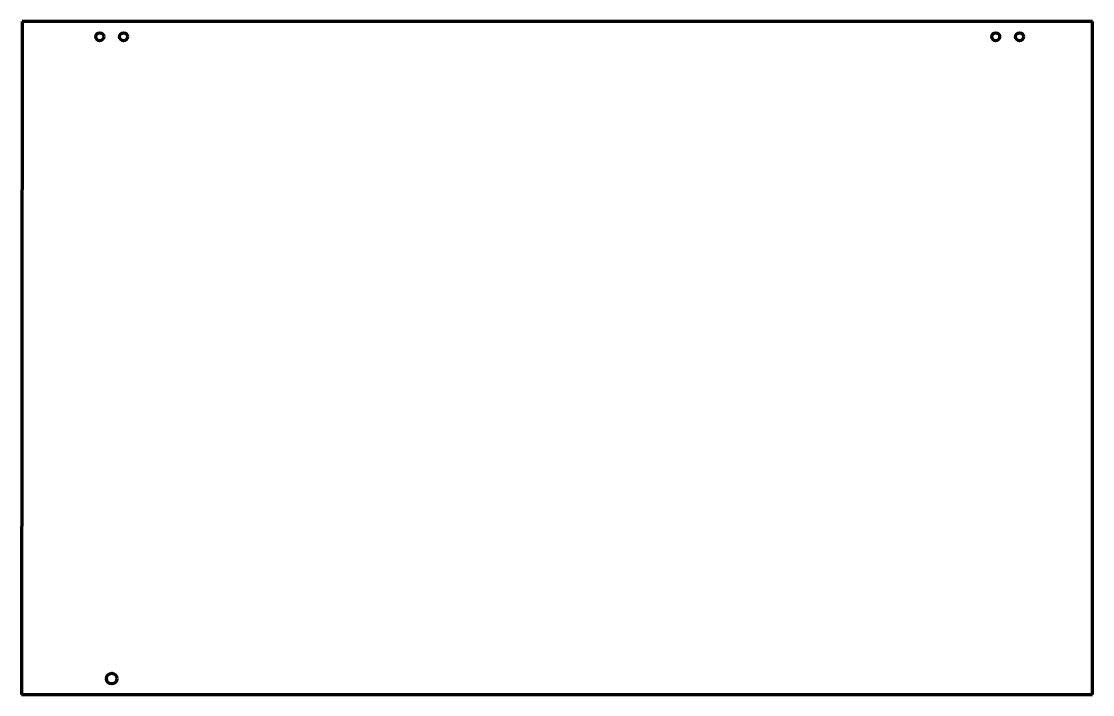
# Model space of a CAD drawing. Header units: inches. Extents: x 0 to 101, y 0 to 63.
import ezdxf

# ---------------------------------------------------------------- set-up
doc = ezdxf.new("R2010")
doc.units = ezdxf.units.IN
doc.header["$MEASUREMENT"] = 0
doc.layers.add('1', color=7, linetype='Continuous')

msp = doc.modelspace()

# ---------------------------------------------------------------- linework, layer by layer
at = {"color": 7, "lineweight": 90}
for p, q in [((0.0625, 63.375), (0, 0)), ((100.875, 63.375), (0.0625, 63.375)), ((100.875, 0), (100.875, 63.375)), ((0, 0), (100.875, 0))]:
    msp.add_line(p, q, dxfattribs=at)
at = {"layer": '1', "color": 1, "lineweight": 90}
for centre, radius in [((7.375, 61.9375), 0.375), ((9.625, 61.9375), 0.375), ((91.75, 61.9375), 0.375), ((94, 61.9375), 0.375), ((8.5, 1.5), 0.5)]:
    msp.add_circle(centre, radius, dxfattribs=at)

doc.saveas('drawing.dxf')
